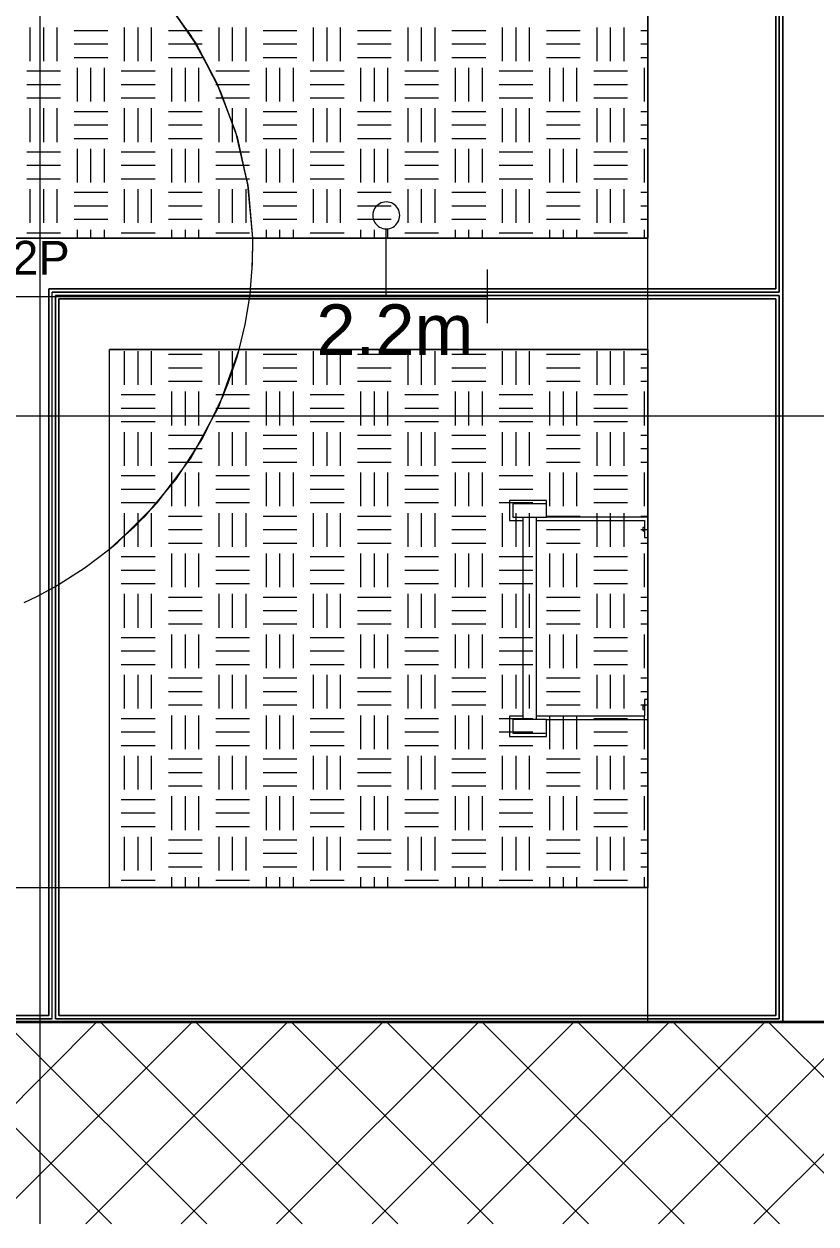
# Model space of a CAD drawing. Extents: x -1132 to 613, y -179 to 712.
# Drawn here: x -620.5 to -597.03, y -113.6 to -78.02 of the extents above; entities that cross this region are included whole.
import ezdxf
from ezdxf.lldxf.tags import DXFTag

# ---------------------------------------------------------------- set-up
doc = ezdxf.new("R2010")
doc.units = 0
doc.layers.get('0').update_dxf_attribs({"lineweight": 13})
for name, color, linetype, lineweight in [('A-DETL-____-HDLN', 7, '_Verdeckte Linien_', 9), ('A-FLOR-____-OTLN', 7, 'Continuous', 9), ('A-FLOR-____-OVHD', 7, 'Strichpunkt - Fein', 9), ('A-GENM-____-OTLN', 7, 'Continuous', 9), ('A-WALL-____-MCUT', 7, 'Continuous', 35), ('A-WALL-____-PATT', 7, 'Continuous', 35), ('M-EQPM-____-OTLN', 7, 'Continuous', 9), ('S-GRID-____-OTLN', 7, 'Continuous', 5), ('Vertikale Erschließung', 7, 'Continuous', 9)]:
    doc.layers.add(name, color=color, linetype=linetype, lineweight=lineweight)
for name, color, linetype, lineweight, true_color in [('EL01_VVV_Mass', 7, 'Continuous', 13, 0xb2b200), ('EL01_WAN_Leuchten', 7, 'Continuous', 13, 0x0080ff), ('EL01_WAN_Leuchtentyp', 7, 'Continuous', 13, 0x0099ff)]:
    doc.layers.add(name, color=color, linetype=linetype, lineweight=lineweight, true_color=true_color)
doc.styles.get("Standard").update_dxf_attribs({"font": 'arial.ttf'})
tags = doc.linetypes.add('_Rasterlinie_', pattern=[0.375, 0.2, -0.05, 0.075, -0.05]).pattern_tags.tags
tags[10:11] = [DXFTag(74, 4), DXFTag(75, 0), DXFTag(340, '0'), DXFTag(46, 1.0), DXFTag(50, 0.0), DXFTag(44, 0.0), DXFTag(45, 0.0)]
tags[8:9] = [DXFTag(74, 4), DXFTag(75, 0), DXFTag(340, '0'), DXFTag(46, 1.0), DXFTag(50, 0.0), DXFTag(44, 0.0), DXFTag(45, 0.0)]
tags[6:7] = [DXFTag(74, 4), DXFTag(75, 0), DXFTag(340, '0'), DXFTag(46, 1.0), DXFTag(50, 0.0), DXFTag(44, 0.0), DXFTag(45, 0.0)]
tags[4:5] = [DXFTag(74, 4), DXFTag(75, 0), DXFTag(340, '0'), DXFTag(46, 1.0), DXFTag(50, 0.0), DXFTag(44, 0.0), DXFTag(45, 0.0)]
tags = doc.linetypes.add('_Verdeckte Linien_', pattern=[0.15, 0.1, -0.05]).pattern_tags.tags
tags[6:7] = [DXFTag(74, 4), DXFTag(75, 0), DXFTag(340, '0'), DXFTag(46, 1.0), DXFTag(50, 0.0), DXFTag(44, 0.0), DXFTag(45, 0.0)]
tags[4:5] = [DXFTag(74, 4), DXFTag(75, 0), DXFTag(340, '0'), DXFTag(46, 1.0), DXFTag(50, 0.0), DXFTag(44, 0.0), DXFTag(45, 0.0)]
tags = doc.linetypes.add('Strichpunkt - Fein', pattern=[0.2, 0.1, -0.05, 0, -0.05]).pattern_tags.tags
tags[10:11] = [DXFTag(74, 4), DXFTag(75, 0), DXFTag(340, '0'), DXFTag(46, 1.0), DXFTag(50, 0.0), DXFTag(44, 0.0), DXFTag(45, 0.0)]
tags[8:9] = [DXFTag(74, 4), DXFTag(75, 0), DXFTag(340, '0'), DXFTag(46, 1.0), DXFTag(50, 0.0), DXFTag(44, 0.0), DXFTag(45, 0.0)]
tags[6:7] = [DXFTag(74, 4), DXFTag(75, 0), DXFTag(340, '0'), DXFTag(46, 1.0), DXFTag(50, 0.0), DXFTag(44, 0.0), DXFTag(45, 0.0)]
tags[4:5] = [DXFTag(74, 4), DXFTag(75, 0), DXFTag(340, '0'), DXFTag(46, 1.0), DXFTag(50, 0.0), DXFTag(44, 0.0), DXFTag(45, 0.0)]

# ---------------------------------------------------------------- blocks, each defined once
blk = doc.blocks.new('Referenz-A0UNPDE96I', base_point=(-1115.886, -117.372))
at = {"layer": 'A-DETL-____-HDLN', "color": 0, "linetype": '_Verdeckte Linien_', "ltscale": 0.13}
blk.add_line((-602.015, -107.622), (-602.015, -61.622), dxfattribs=at)
at = {"layer": 'A-FLOR-____-OTLN', "color": 0, "linetype": 'Continuous', "ltscale": 0.13}
for p, q in [((-598.015, -57.622), (-598.015, -107.622)), ((-602.015, -103.622), (-602.015, -61.622)), ((-648.015, -103.622), (-602.015, -103.622))]:
    blk.add_line(p, q, dxfattribs=at)
at = {"layer": 'A-FLOR-____-OVHD', "color": 0, "linetype": 'Strichpunkt - Fein', "ltscale": 0.13}
blk.add_line((-231.115, -107.622), (-995.015, -107.622), dxfattribs=at)
at = {"layer": 'A-GENM-____-OTLN', "color": 0, "linetype": 'Continuous', "ltscale": 0.13}
for p, q in [((-598.015, -107.622), (-598.015, -57.622)), ((-598.215, -57.822), (-598.215, -85.872)), ((-598.215, -85.872), (-598.215, -57.822)), ((-598.115, -57.722), (-598.115, -85.972)), ((-598.115, -85.972), (-598.115, -57.722)), ((-602.015, -61.622), (-602.015, -84.372)), ((-602.015, -84.372), (-602.015, -61.622)), ((-620.315, -79.122), (-620.315, -78.122)), ((-619.915, -79.122), (-619.915, -78.122)), ((-619.515, -79.122), (-619.515, -78.122)), ((-618.015, -78.222), (-619.015, -78.222)), ((-617.515, -79.122), (-617.515, -78.122)), ((-617.115, -79.122), (-617.115, -78.122)), ((-616.715, -79.122), (-616.715, -78.122)), ((-615.215, -78.222), (-616.215, -78.222)), ((-614.715, -79.122), (-614.715, -78.122)), ((-614.315, -79.122), (-614.315, -78.122)), ((-613.915, -79.122), (-613.915, -78.122)), ((-612.415, -78.222), (-613.415, -78.222)), ((-611.915, -79.122), (-611.915, -78.122)), ((-611.515, -79.122), (-611.515, -78.122)), ((-611.115, -79.122), (-611.115, -78.122)), ((-609.615, -78.222), (-610.615, -78.222)), ((-609.115, -79.122), (-609.115, -78.122)), ((-608.715, -79.122), (-608.715, -78.122)), ((-608.315, -79.122), (-608.315, -78.122)), ((-606.815, -78.222), (-607.815, -78.222)), ((-606.315, -79.122), (-606.315, -78.122)), ((-605.915, -79.122), (-605.915, -78.122)), ((-605.515, -79.122), (-605.515, -78.122)), ((-604.015, -78.222), (-605.015, -78.222)), ((-603.515, -79.122), (-603.515, -78.122)), ((-603.115, -79.122), (-603.115, -78.122)), ((-602.715, -79.122), (-602.715, -78.122)), ((-602.015, -78.222), (-602.215, -78.222)), ((-618.015, -78.622), (-619.015, -78.622)), ((-615.215, -78.622), (-616.215, -78.622)), ((-612.415, -78.622), (-613.415, -78.622)), ((-609.615, -78.622), (-610.615, -78.622)), ((-606.815, -78.622), (-607.815, -78.622)), ((-604.015, -78.622), (-605.015, -78.622)), ((-602.015, -78.622), (-602.215, -78.622)), ((-618.015, -79.022), (-619.015, -79.022)), ((-618.915, -80.322), (-618.915, -79.322)), ((-618.515, -80.322), (-618.515, -79.322)), ((-618.115, -80.322), (-618.115, -79.322)), ((-615.215, -79.022), (-616.215, -79.022)), ((-616.115, -80.322), (-616.115, -79.322)), ((-615.715, -80.322), (-615.715, -79.322)), ((-615.315, -80.322), (-615.315, -79.322)), ((-612.415, -79.022), (-613.415, -79.022)), ((-613.315, -80.322), (-613.315, -79.322)), ((-612.915, -80.322), (-612.915, -79.322)), ((-612.515, -80.322), (-612.515, -79.322)), ((-609.615, -79.022), (-610.615, -79.022)), ((-610.515, -80.322), (-610.515, -79.322)), ((-610.115, -80.322), (-610.115, -79.322)), ((-609.715, -80.322), (-609.715, -79.322)), ((-606.815, -79.022), (-607.815, -79.022)), ((-607.715, -80.322), (-607.715, -79.322)), ((-607.315, -80.322), (-607.315, -79.322)), ((-606.915, -80.322), (-606.915, -79.322)), ((-604.015, -79.022), (-605.015, -79.022)), ((-604.915, -80.322), (-604.915, -79.322)), ((-604.515, -80.322), (-604.515, -79.322)), ((-604.115, -80.322), (-604.115, -79.322)), ((-602.015, -79.022), (-602.215, -79.022)), ((-602.115, -80.322), (-602.115, -79.322)), ((-619.415, -79.422), (-620.415, -79.422)), ((-616.615, -79.422), (-617.615, -79.422)), ((-613.815, -79.422), (-614.815, -79.422)), ((-611.015, -79.422), (-612.015, -79.422)), ((-608.215, -79.422), (-609.215, -79.422)), ((-605.415, -79.422), (-606.415, -79.422)), ((-602.615, -79.422), (-603.615, -79.422)), ((-619.415, -79.822), (-620.415, -79.822)), ((-616.615, -79.822), (-617.615, -79.822)), ((-613.815, -79.822), (-614.815, -79.822)), ((-611.015, -79.822), (-612.015, -79.822)), ((-608.215, -79.822), (-609.215, -79.822)), ((-605.415, -79.822), (-606.415, -79.822)), ((-602.615, -79.822), (-603.615, -79.822)), ((-619.415, -80.222), (-620.415, -80.222)), ((-616.615, -80.222), (-617.615, -80.222)), ((-613.815, -80.222), (-614.815, -80.222)), ((-611.015, -80.222), (-612.015, -80.222)), ((-608.215, -80.222), (-609.215, -80.222)), ((-605.415, -80.222), (-606.415, -80.222)), ((-602.615, -80.222), (-603.615, -80.222)), ((-620.315, -81.522), (-620.315, -80.522)), ((-619.915, -81.522), (-619.915, -80.522)), ((-619.515, -81.522), (-619.515, -80.522)), ((-618.015, -80.622), (-619.015, -80.622)), ((-617.515, -81.522), (-617.515, -80.522)), ((-617.115, -81.522), (-617.115, -80.522)), ((-616.715, -81.522), (-616.715, -80.522)), ((-615.215, -80.622), (-616.215, -80.622)), ((-614.715, -81.522), (-614.715, -80.522)), ((-614.315, -81.522), (-614.315, -80.522)), ((-613.915, -81.522), (-613.915, -80.522)), ((-612.415, -80.622), (-613.415, -80.622)), ((-611.915, -81.522), (-611.915, -80.522)), ((-611.515, -81.522), (-611.515, -80.522)), ((-611.115, -81.522), (-611.115, -80.522)), ((-609.615, -80.622), (-610.615, -80.622)), ((-609.115, -81.522), (-609.115, -80.522)), ((-608.715, -81.522), (-608.715, -80.522)), ((-608.315, -81.522), (-608.315, -80.522)), ((-606.815, -80.622), (-607.815, -80.622)), ((-606.315, -81.522), (-606.315, -80.522)), ((-605.915, -81.522), (-605.915, -80.522)), ((-605.515, -81.522), (-605.515, -80.522)), ((-604.015, -80.622), (-605.015, -80.622)), ((-603.515, -81.522), (-603.515, -80.522)), ((-603.115, -81.522), (-603.115, -80.522)), ((-602.715, -81.522), (-602.715, -80.522)), ((-602.015, -80.622), (-602.215, -80.622)), ((-618.015, -81.022), (-619.015, -81.022)), ((-615.215, -81.022), (-616.215, -81.022)), ((-612.415, -81.022), (-613.415, -81.022)), ((-609.615, -81.022), (-610.615, -81.022)), ((-606.815, -81.022), (-607.815, -81.022)), ((-604.015, -81.022), (-605.015, -81.022)), ((-602.015, -81.022), (-602.215, -81.022)), ((-618.015, -81.422), (-619.015, -81.422)), ((-615.215, -81.422), (-616.215, -81.422)), ((-612.415, -81.422), (-613.415, -81.422)), ((-609.615, -81.422), (-610.615, -81.422)), ((-606.815, -81.422), (-607.815, -81.422)), ((-604.015, -81.422), (-605.015, -81.422)), ((-602.015, -81.422), (-602.215, -81.422)), ((-619.415, -81.822), (-620.415, -81.822)), ((-618.915, -82.722), (-618.915, -81.722)), ((-618.515, -82.722), (-618.515, -81.722)), ((-618.115, -82.722), (-618.115, -81.722)), ((-616.615, -81.822), (-617.615, -81.822)), ((-616.115, -82.722), (-616.115, -81.722)), ((-615.715, -82.722), (-615.715, -81.722)), ((-615.315, -82.722), (-615.315, -81.722)), ((-613.815, -81.822), (-614.815, -81.822)), ((-613.315, -82.722), (-613.315, -81.722)), ((-612.915, -82.722), (-612.915, -81.722)), ((-612.515, -82.722), (-612.515, -81.722)), ((-611.015, -81.822), (-612.015, -81.822)), ((-610.515, -82.722), (-610.515, -81.722)), ((-610.115, -82.722), (-610.115, -81.722)), ((-609.715, -82.722), (-609.715, -81.722)), ((-608.215, -81.822), (-609.215, -81.822)), ((-607.715, -82.722), (-607.715, -81.722)), ((-607.315, -82.722), (-607.315, -81.722)), ((-606.915, -82.722), (-606.915, -81.722)), ((-605.415, -81.822), (-606.415, -81.822)), ((-604.915, -82.722), (-604.915, -81.722)), ((-604.515, -82.722), (-604.515, -81.722)), ((-604.115, -82.722), (-604.115, -81.722)), ((-602.615, -81.822), (-603.615, -81.822)), ((-602.115, -82.722), (-602.115, -81.722)), ((-619.415, -82.222), (-620.415, -82.222)), ((-616.615, -82.222), (-617.615, -82.222)), ((-613.815, -82.222), (-614.815, -82.222)), ((-611.015, -82.222), (-612.015, -82.222)), ((-608.215, -82.222), (-609.215, -82.222)), ((-605.415, -82.222), (-606.415, -82.222)), ((-602.615, -82.222), (-603.615, -82.222)), ((-619.415, -82.622), (-620.415, -82.622)), ((-616.615, -82.622), (-617.615, -82.622)), ((-613.815, -82.622), (-614.815, -82.622)), ((-611.015, -82.622), (-612.015, -82.622)), ((-608.215, -82.622), (-609.215, -82.622)), ((-605.415, -82.622), (-606.415, -82.622)), ((-602.615, -82.622), (-603.615, -82.622)), ((-620.315, -83.922), (-620.315, -82.922)), ((-619.915, -83.922), (-619.915, -82.922)), ((-619.515, -83.922), (-619.515, -82.922)), ((-618.015, -83.022), (-619.015, -83.022)), ((-617.515, -83.922), (-617.515, -82.922)), ((-617.115, -83.922), (-617.115, -82.922)), ((-616.715, -83.922), (-616.715, -82.922)), ((-615.215, -83.022), (-616.215, -83.022)), ((-614.715, -83.922), (-614.715, -82.922)), ((-614.315, -83.922), (-614.315, -82.922)), ((-613.915, -83.922), (-613.915, -82.922)), ((-612.415, -83.022), (-613.415, -83.022)), ((-611.915, -83.922), (-611.915, -82.922)), ((-611.515, -83.922), (-611.515, -82.922)), ((-611.115, -83.922), (-611.115, -82.922)), ((-609.615, -83.022), (-610.615, -83.022)), ((-609.115, -83.922), (-609.115, -82.922)), ((-608.715, -83.922), (-608.715, -82.922)), ((-608.315, -83.922), (-608.315, -82.922)), ((-606.815, -83.022), (-607.815, -83.022)), ((-606.315, -83.922), (-606.315, -82.922)), ((-605.915, -83.922), (-605.915, -82.922)), ((-605.515, -83.922), (-605.515, -82.922)), ((-604.015, -83.022), (-605.015, -83.022)), ((-603.515, -83.922), (-603.515, -82.922)), ((-603.115, -83.922), (-603.115, -82.922)), ((-602.715, -83.922), (-602.715, -82.922)), ((-602.015, -83.022), (-602.215, -83.022)), ((-618.015, -83.422), (-619.015, -83.422)), ((-615.215, -83.422), (-616.215, -83.422)), ((-612.415, -83.422), (-613.415, -83.422)), ((-609.615, -83.422), (-610.615, -83.422)), ((-606.815, -83.422), (-607.815, -83.422)), ((-604.015, -83.422), (-605.015, -83.422)), ((-602.015, -83.422), (-602.215, -83.422)), ((-618.015, -83.822), (-619.015, -83.822)), ((-615.215, -83.822), (-616.215, -83.822)), ((-612.415, -83.822), (-613.415, -83.822)), ((-609.615, -83.822), (-610.615, -83.822)), ((-606.815, -83.822), (-607.815, -83.822)), ((-604.015, -83.822), (-605.015, -83.822)), ((-602.015, -83.822), (-602.215, -83.822)), ((-619.415, -84.222), (-620.415, -84.222)), ((-618.915, -84.372), (-618.915, -84.122)), ((-618.515, -84.372), (-618.515, -84.122)), ((-618.115, -84.372), (-618.115, -84.122)), ((-616.615, -84.222), (-617.615, -84.222)), ((-616.115, -84.372), (-616.115, -84.122)), ((-615.715, -84.372), (-615.715, -84.122)), ((-615.315, -84.372), (-615.315, -84.122)), ((-613.815, -84.222), (-614.815, -84.222)), ((-613.315, -84.372), (-613.315, -84.122)), ((-612.915, -84.372), (-612.915, -84.122)), ((-612.515, -84.372), (-612.515, -84.122)), ((-611.015, -84.222), (-612.015, -84.222)), ((-610.515, -84.372), (-610.515, -84.122)), ((-610.115, -84.372), (-610.115, -84.122)), ((-609.715, -84.372), (-609.715, -84.122)), ((-608.215, -84.222), (-609.215, -84.222)), ((-607.715, -84.372), (-607.715, -84.122)), ((-607.315, -84.372), (-607.315, -84.122)), ((-606.915, -84.372), (-606.915, -84.122)), ((-605.415, -84.222), (-606.415, -84.222)), ((-604.915, -84.372), (-604.915, -84.122)), ((-604.515, -84.372), (-604.515, -84.122)), ((-604.115, -84.372), (-604.115, -84.122)), ((-602.615, -84.222), (-603.615, -84.222)), ((-602.115, -84.372), (-602.115, -84.122)), ((-602.015, -84.372), (-621.265, -84.372)), ((-621.265, -84.372), (-602.015, -84.372)), ((-598.215, -85.872), (-619.765, -85.872)), ((-619.765, -85.872), (-619.765, -107.422)), ((-619.765, -107.422), (-619.765, -85.872)), ((-619.765, -85.872), (-598.215, -85.872)), ((-619.665, -107.522), (-619.665, -85.972)), ((-619.665, -107.522), (-619.665, -85.972)), ((-598.115, -85.972), (-619.665, -85.972)), ((-619.665, -85.972), (-598.115, -85.972)), ((-619.565, -86.072), (-619.565, -107.522)), ((-598.115, -86.072), (-619.565, -86.072)), ((-619.565, -107.522), (-619.565, -86.072)), ((-619.565, -86.072), (-598.115, -86.072)), ((-598.115, -86.072), (-598.115, -107.522)), ((-598.115, -107.522), (-598.115, -86.072)), ((-598.215, -86.172), (-619.465, -86.172)), ((-619.465, -86.172), (-619.465, -107.422)), ((-619.465, -107.422), (-619.465, -86.172)), ((-619.465, -86.172), (-598.215, -86.172)), ((-598.215, -107.422), (-598.215, -86.172)), ((-598.215, -86.172), (-598.215, -107.422)), ((-617.965, -103.622), (-617.965, -87.672)), ((-617.965, -103.622), (-617.965, -87.672)), ((-602.015, -87.672), (-617.965, -87.672)), ((-617.965, -87.672), (-602.015, -87.672)), ((-617.515, -88.722), (-617.515, -87.722)), ((-617.115, -88.722), (-617.115, -87.722)), ((-616.715, -88.722), (-616.715, -87.722)), ((-615.215, -87.822), (-616.215, -87.822)), ((-614.715, -88.722), (-614.715, -87.722)), ((-614.315, -88.722), (-614.315, -87.722)), ((-613.915, -88.722), (-613.915, -87.722)), ((-612.415, -87.822), (-613.415, -87.822)), ((-611.915, -88.722), (-611.915, -87.722)), ((-611.515, -88.722), (-611.515, -87.722)), ((-611.115, -88.722), (-611.115, -87.722)), ((-609.615, -87.822), (-610.615, -87.822)), ((-609.115, -88.722), (-609.115, -87.722)), ((-608.715, -88.722), (-608.715, -87.722)), ((-608.315, -88.722), (-608.315, -87.722)), ((-606.815, -87.822), (-607.815, -87.822)), ((-606.315, -88.722), (-606.315, -87.722)), ((-605.915, -88.722), (-605.915, -87.722)), ((-605.515, -88.722), (-605.515, -87.722)), ((-604.015, -87.822), (-605.015, -87.822)), ((-603.515, -88.722), (-603.515, -87.722)), ((-603.115, -88.722), (-603.115, -87.722)), ((-602.715, -88.722), (-602.715, -87.722)), ((-602.015, -87.822), (-602.215, -87.822)), ((-602.015, -87.672), (-602.015, -103.622)), ((-602.015, -103.622), (-602.015, -87.672)), ((-615.215, -88.222), (-616.215, -88.222)), ((-612.415, -88.222), (-613.415, -88.222)), ((-609.615, -88.222), (-610.615, -88.222)), ((-606.815, -88.222), (-607.815, -88.222)), ((-604.015, -88.222), (-605.015, -88.222)), ((-602.015, -88.222), (-602.215, -88.222)), ((-615.215, -88.622), (-616.215, -88.622)), ((-616.115, -89.922), (-616.115, -88.922)), ((-615.715, -89.922), (-615.715, -88.922)), ((-615.315, -89.922), (-615.315, -88.922)), ((-612.415, -88.622), (-613.415, -88.622)), ((-613.315, -89.922), (-613.315, -88.922)), ((-612.915, -89.922), (-612.915, -88.922)), ((-612.515, -89.922), (-612.515, -88.922)), ((-609.615, -88.622), (-610.615, -88.622)), ((-610.515, -89.922), (-610.515, -88.922)), ((-610.115, -89.922), (-610.115, -88.922)), ((-609.715, -89.922), (-609.715, -88.922)), ((-606.815, -88.622), (-607.815, -88.622)), ((-607.715, -89.922), (-607.715, -88.922)), ((-607.315, -89.922), (-607.315, -88.922)), ((-606.915, -89.922), (-606.915, -88.922)), ((-604.015, -88.622), (-605.015, -88.622)), ((-604.915, -89.922), (-604.915, -88.922)), ((-604.515, -89.922), (-604.515, -88.922)), ((-604.115, -89.922), (-604.115, -88.922)), ((-602.015, -88.622), (-602.215, -88.622)), ((-602.115, -89.922), (-602.115, -88.922)), ((-616.615, -89.022), (-617.615, -89.022)), ((-613.815, -89.022), (-614.815, -89.022)), ((-611.015, -89.022), (-612.015, -89.022)), ((-608.215, -89.022), (-609.215, -89.022)), ((-605.415, -89.022), (-606.415, -89.022)), ((-602.615, -89.022), (-603.615, -89.022)), ((-616.615, -89.422), (-617.615, -89.422)), ((-613.815, -89.422), (-614.815, -89.422)), ((-611.015, -89.422), (-612.015, -89.422)), ((-608.215, -89.422), (-609.215, -89.422)), ((-605.415, -89.422), (-606.415, -89.422)), ((-602.615, -89.422), (-603.615, -89.422)), ((-616.615, -89.822), (-617.615, -89.822)), ((-613.815, -89.822), (-614.815, -89.822)), ((-611.015, -89.822), (-612.015, -89.822)), ((-608.215, -89.822), (-609.215, -89.822)), ((-605.415, -89.822), (-606.415, -89.822)), ((-602.615, -89.822), (-603.615, -89.822)), ((-617.515, -91.122), (-617.515, -90.122)), ((-617.115, -91.122), (-617.115, -90.122)), ((-616.715, -91.122), (-616.715, -90.122)), ((-615.215, -90.222), (-616.215, -90.222)), ((-614.715, -91.122), (-614.715, -90.122)), ((-614.315, -91.122), (-614.315, -90.122)), ((-613.915, -91.122), (-613.915, -90.122)), ((-612.415, -90.222), (-613.415, -90.222)), ((-611.915, -91.122), (-611.915, -90.122)), ((-611.515, -91.122), (-611.515, -90.122)), ((-611.115, -91.122), (-611.115, -90.122)), ((-609.615, -90.222), (-610.615, -90.222)), ((-609.115, -91.122), (-609.115, -90.122)), ((-608.715, -91.122), (-608.715, -90.122)), ((-608.315, -91.122), (-608.315, -90.122)), ((-606.815, -90.222), (-607.815, -90.222)), ((-606.315, -91.122), (-606.315, -90.122)), ((-605.915, -91.122), (-605.915, -90.122)), ((-605.515, -91.122), (-605.515, -90.122)), ((-604.015, -90.222), (-605.015, -90.222)), ((-603.515, -91.122), (-603.515, -90.122)), ((-603.115, -91.122), (-603.115, -90.122)), ((-602.715, -91.122), (-602.715, -90.122)), ((-602.015, -90.222), (-602.215, -90.222)), ((-615.215, -90.622), (-616.215, -90.622)), ((-612.415, -90.622), (-613.415, -90.622)), ((-609.615, -90.622), (-610.615, -90.622)), ((-606.815, -90.622), (-607.815, -90.622)), ((-604.015, -90.622), (-605.015, -90.622)), ((-602.015, -90.622), (-602.215, -90.622)), ((-615.215, -91.022), (-616.215, -91.022)), ((-612.415, -91.022), (-613.415, -91.022)), ((-609.615, -91.022), (-610.615, -91.022)), ((-606.815, -91.022), (-607.815, -91.022)), ((-604.015, -91.022), (-605.015, -91.022)), ((-602.015, -91.022), (-602.215, -91.022)), ((-616.615, -91.422), (-617.615, -91.422)), ((-616.115, -92.322), (-616.115, -91.322)), ((-615.715, -92.322), (-615.715, -91.322)), ((-615.315, -92.322), (-615.315, -91.322)), ((-613.815, -91.422), (-614.815, -91.422)), ((-613.315, -92.322), (-613.315, -91.322)), ((-612.915, -92.322), (-612.915, -91.322)), ((-612.515, -92.322), (-612.515, -91.322)), ((-611.015, -91.422), (-612.015, -91.422)), ((-610.515, -92.322), (-610.515, -91.322)), ((-610.115, -92.322), (-610.115, -91.322)), ((-609.715, -92.322), (-609.715, -91.322)), ((-608.215, -91.422), (-609.215, -91.422)), ((-607.715, -92.322), (-607.715, -91.322)), ((-607.315, -92.322), (-607.315, -91.322)), ((-606.915, -92.322), (-606.915, -91.322)), ((-605.415, -91.422), (-606.415, -91.422)), ((-604.915, -92.322), (-604.915, -91.322)), ((-604.515, -92.322), (-604.515, -91.322)), ((-604.115, -92.322), (-604.115, -91.322)), ((-602.615, -91.422), (-603.615, -91.422)), ((-602.115, -92.322), (-602.115, -91.322)), ((-616.615, -91.822), (-617.615, -91.822)), ((-613.815, -91.822), (-614.815, -91.822)), ((-611.015, -91.822), (-612.015, -91.822)), ((-608.215, -91.822), (-609.215, -91.822)), ((-605.415, -91.822), (-606.415, -91.822)), ((-602.615, -91.822), (-603.615, -91.822)), ((-616.615, -92.222), (-617.615, -92.222)), ((-613.815, -92.222), (-614.815, -92.222)), ((-611.015, -92.222), (-612.015, -92.222)), ((-608.215, -92.222), (-609.215, -92.222)), ((-605.415, -92.222), (-606.415, -92.222)), ((-602.615, -92.222), (-603.615, -92.222)), ((-617.515, -93.522), (-617.515, -92.522)), ((-617.115, -93.522), (-617.115, -92.522)), ((-616.715, -93.522), (-616.715, -92.522)), ((-615.215, -92.622), (-616.215, -92.622)), ((-614.715, -93.522), (-614.715, -92.522)), ((-614.315, -93.522), (-614.315, -92.522)), ((-613.915, -93.522), (-613.915, -92.522)), ((-612.415, -92.622), (-613.415, -92.622)), ((-611.915, -93.522), (-611.915, -92.522)), ((-611.515, -93.522), (-611.515, -92.522)), ((-611.115, -93.522), (-611.115, -92.522)), ((-609.615, -92.622), (-610.615, -92.622)), ((-609.115, -93.522), (-609.115, -92.522)), ((-608.715, -93.522), (-608.715, -92.522)), ((-608.315, -93.522), (-608.315, -92.522)), ((-606.815, -92.622), (-607.815, -92.622)), ((-606.315, -93.522), (-606.315, -92.522)), ((-605.915, -93.522), (-605.915, -92.522)), ((-605.515, -93.522), (-605.515, -92.522)), ((-604.015, -92.622), (-605.015, -92.622)), ((-603.515, -93.522), (-603.515, -92.522)), ((-603.115, -93.522), (-603.115, -92.522)), ((-602.715, -93.522), (-602.715, -92.522)), ((-602.015, -92.622), (-602.215, -92.622)), ((-615.215, -93.022), (-616.215, -93.022)), ((-612.415, -93.022), (-613.415, -93.022)), ((-609.615, -93.022), (-610.615, -93.022)), ((-606.815, -93.022), (-607.815, -93.022)), ((-604.015, -93.022), (-605.015, -93.022)), ((-602.015, -93.022), (-602.215, -93.022)), ((-615.215, -93.422), (-616.215, -93.422)), ((-612.415, -93.422), (-613.415, -93.422)), ((-609.615, -93.422), (-610.615, -93.422)), ((-606.815, -93.422), (-607.815, -93.422)), ((-604.015, -93.422), (-605.015, -93.422)), ((-602.015, -93.422), (-602.215, -93.422)), ((-616.615, -93.822), (-617.615, -93.822)), ((-616.115, -94.722), (-616.115, -93.722)), ((-615.715, -94.722), (-615.715, -93.722)), ((-615.315, -94.722), (-615.315, -93.722)), ((-613.815, -93.822), (-614.815, -93.822)), ((-613.315, -94.722), (-613.315, -93.722)), ((-612.915, -94.722), (-612.915, -93.722)), ((-612.515, -94.722), (-612.515, -93.722)), ((-611.015, -93.822), (-612.015, -93.822)), ((-610.515, -94.722), (-610.515, -93.722)), ((-610.115, -94.722), (-610.115, -93.722)), ((-609.715, -94.722), (-609.715, -93.722)), ((-608.215, -93.822), (-609.215, -93.822)), ((-607.715, -94.722), (-607.715, -93.722)), ((-607.315, -94.722), (-607.315, -93.722)), ((-606.915, -94.722), (-606.915, -93.722)), ((-605.415, -93.822), (-606.415, -93.822)), ((-604.915, -94.722), (-604.915, -93.722)), ((-604.515, -94.722), (-604.515, -93.722)), ((-604.115, -94.722), (-604.115, -93.722)), ((-602.615, -93.822), (-603.615, -93.822)), ((-602.115, -94.722), (-602.115, -93.722)), ((-616.615, -94.222), (-617.615, -94.222)), ((-613.815, -94.222), (-614.815, -94.222)), ((-611.015, -94.222), (-612.015, -94.222)), ((-608.215, -94.222), (-609.215, -94.222)), ((-605.415, -94.222), (-606.415, -94.222)), ((-602.615, -94.222), (-603.615, -94.222)), ((-616.615, -94.622), (-617.615, -94.622)), ((-613.815, -94.622), (-614.815, -94.622)), ((-611.015, -94.622), (-612.015, -94.622)), ((-608.215, -94.622), (-609.215, -94.622)), ((-605.415, -94.622), (-606.415, -94.622)), ((-602.615, -94.622), (-603.615, -94.622)), ((-617.515, -95.922), (-617.515, -94.922)), ((-617.115, -95.922), (-617.115, -94.922)), ((-616.715, -95.922), (-616.715, -94.922)), ((-614.715, -95.922), (-614.715, -94.922)), ((-614.315, -95.922), (-614.315, -94.922)), ((-613.915, -95.922), (-613.915, -94.922)), ((-611.915, -95.922), (-611.915, -94.922)), ((-611.515, -95.922), (-611.515, -94.922)), ((-611.115, -95.922), (-611.115, -94.922)), ((-609.115, -95.922), (-609.115, -94.922)), ((-608.715, -95.922), (-608.715, -94.922)), ((-608.315, -95.922), (-608.315, -94.922)), ((-606.315, -95.922), (-606.315, -94.922)), ((-605.915, -95.922), (-605.915, -94.922)), ((-605.515, -95.922), (-605.515, -94.922)), ((-603.515, -95.922), (-603.515, -94.922)), ((-603.115, -95.922), (-603.115, -94.922)), ((-602.715, -95.922), (-602.715, -94.922)), ((-615.215, -95.022), (-616.215, -95.022)), ((-612.415, -95.022), (-613.415, -95.022)), ((-609.615, -95.022), (-610.615, -95.022)), ((-606.815, -95.022), (-607.815, -95.022)), ((-604.015, -95.022), (-605.015, -95.022)), ((-602.015, -95.022), (-602.215, -95.022)), ((-615.215, -95.422), (-616.215, -95.422)), ((-612.415, -95.422), (-613.415, -95.422)), ((-609.615, -95.422), (-610.615, -95.422)), ((-606.815, -95.422), (-607.815, -95.422)), ((-604.015, -95.422), (-605.015, -95.422)), ((-602.015, -95.422), (-602.215, -95.422)), ((-615.215, -95.822), (-616.215, -95.822)), ((-612.415, -95.822), (-613.415, -95.822)), ((-609.615, -95.822), (-610.615, -95.822)), ((-606.815, -95.822), (-607.815, -95.822)), ((-604.015, -95.822), (-605.015, -95.822)), ((-602.015, -95.822), (-602.215, -95.822)), ((-616.615, -96.222), (-617.615, -96.222)), ((-616.115, -97.122), (-616.115, -96.122)), ((-615.715, -97.122), (-615.715, -96.122)), ((-615.315, -97.122), (-615.315, -96.122)), ((-613.815, -96.222), (-614.815, -96.222)), ((-613.315, -97.122), (-613.315, -96.122)), ((-612.915, -97.122), (-612.915, -96.122)), ((-612.515, -97.122), (-612.515, -96.122)), ((-611.015, -96.222), (-612.015, -96.222)), ((-610.515, -97.122), (-610.515, -96.122)), ((-610.115, -97.122), (-610.115, -96.122)), ((-609.715, -97.122), (-609.715, -96.122)), ((-608.215, -96.222), (-609.215, -96.222)), ((-607.715, -97.122), (-607.715, -96.122)), ((-607.315, -97.122), (-607.315, -96.122)), ((-606.915, -97.122), (-606.915, -96.122)), ((-605.415, -96.222), (-606.415, -96.222)), ((-604.915, -97.122), (-604.915, -96.122)), ((-604.515, -97.122), (-604.515, -96.122)), ((-604.115, -97.122), (-604.115, -96.122)), ((-602.615, -96.222), (-603.615, -96.222)), ((-602.115, -97.122), (-602.115, -96.122)), ((-616.615, -96.622), (-617.615, -96.622)), ((-613.815, -96.622), (-614.815, -96.622)), ((-611.015, -96.622), (-612.015, -96.622)), ((-608.215, -96.622), (-609.215, -96.622)), ((-605.415, -96.622), (-606.415, -96.622)), ((-602.615, -96.622), (-603.615, -96.622)), ((-616.615, -97.022), (-617.615, -97.022)), ((-613.815, -97.022), (-614.815, -97.022)), ((-611.015, -97.022), (-612.015, -97.022)), ((-608.215, -97.022), (-609.215, -97.022)), ((-605.415, -97.022), (-606.415, -97.022)), ((-602.615, -97.022), (-603.615, -97.022)), ((-617.515, -98.322), (-617.515, -97.322)), ((-617.115, -98.322), (-617.115, -97.322)), ((-616.715, -98.322), (-616.715, -97.322)), ((-615.215, -97.422), (-616.215, -97.422)), ((-614.715, -98.322), (-614.715, -97.322)), ((-614.315, -98.322), (-614.315, -97.322)), ((-613.915, -98.322), (-613.915, -97.322)), ((-612.415, -97.422), (-613.415, -97.422)), ((-611.915, -98.322), (-611.915, -97.322)), ((-611.515, -98.322), (-611.515, -97.322)), ((-611.115, -98.322), (-611.115, -97.322)), ((-609.615, -97.422), (-610.615, -97.422)), ((-609.115, -98.322), (-609.115, -97.322)), ((-608.715, -98.322), (-608.715, -97.322)), ((-608.315, -98.322), (-608.315, -97.322)), ((-606.815, -97.422), (-607.815, -97.422)), ((-606.315, -98.322), (-606.315, -97.322)), ((-605.915, -98.322), (-605.915, -97.322)), ((-605.515, -98.322), (-605.515, -97.322)), ((-604.015, -97.422), (-605.015, -97.422)), ((-603.515, -98.322), (-603.515, -97.322)), ((-603.115, -98.322), (-603.115, -97.322)), ((-602.715, -98.322), (-602.715, -97.322)), ((-602.015, -97.422), (-602.215, -97.422)), ((-615.215, -97.822), (-616.215, -97.822)), ((-612.415, -97.822), (-613.415, -97.822)), ((-609.615, -97.822), (-610.615, -97.822)), ((-606.815, -97.822), (-607.815, -97.822)), ((-604.015, -97.822), (-605.015, -97.822)), ((-602.015, -97.822), (-602.215, -97.822)), ((-615.215, -98.222), (-616.215, -98.222)), ((-616.115, -99.522), (-616.115, -98.522)), ((-615.715, -99.522), (-615.715, -98.522)), ((-615.315, -99.522), (-615.315, -98.522)), ((-612.415, -98.222), (-613.415, -98.222)), ((-613.315, -99.522), (-613.315, -98.522)), ((-612.915, -99.522), (-612.915, -98.522)), ((-612.515, -99.522), (-612.515, -98.522)), ((-609.615, -98.222), (-610.615, -98.222)), ((-610.515, -99.522), (-610.515, -98.522)), ((-610.115, -99.522), (-610.115, -98.522)), ((-609.715, -99.522), (-609.715, -98.522)), ((-606.815, -98.222), (-607.815, -98.222)), ((-607.715, -99.522), (-607.715, -98.522)), ((-607.315, -99.522), (-607.315, -98.522)), ((-606.915, -99.522), (-606.915, -98.522)), ((-604.015, -98.222), (-605.015, -98.222)), ((-604.915, -99.522), (-604.915, -98.522)), ((-604.515, -99.522), (-604.515, -98.522)), ((-604.115, -99.522), (-604.115, -98.522)), ((-602.015, -98.222), (-602.215, -98.222)), ((-602.115, -99.522), (-602.115, -98.522)), ((-616.615, -98.622), (-617.615, -98.622)), ((-613.815, -98.622), (-614.815, -98.622)), ((-611.015, -98.622), (-612.015, -98.622)), ((-608.215, -98.622), (-609.215, -98.622)), ((-605.415, -98.622), (-606.415, -98.622)), ((-602.615, -98.622), (-603.615, -98.622)), ((-616.615, -99.022), (-617.615, -99.022)), ((-613.815, -99.022), (-614.815, -99.022)), ((-611.015, -99.022), (-612.015, -99.022)), ((-608.215, -99.022), (-609.215, -99.022)), ((-605.415, -99.022), (-606.415, -99.022)), ((-602.615, -99.022), (-603.615, -99.022)), ((-616.615, -99.422), (-617.615, -99.422)), ((-613.815, -99.422), (-614.815, -99.422)), ((-611.015, -99.422), (-612.015, -99.422)), ((-608.215, -99.422), (-609.215, -99.422)), ((-605.415, -99.422), (-606.415, -99.422)), ((-602.615, -99.422), (-603.615, -99.422)), ((-617.515, -100.722), (-617.515, -99.722)), ((-617.115, -100.722), (-617.115, -99.722)), ((-616.715, -100.722), (-616.715, -99.722)), ((-615.215, -99.822), (-616.215, -99.822)), ((-614.715, -100.722), (-614.715, -99.722)), ((-614.315, -100.722), (-614.315, -99.722)), ((-613.915, -100.722), (-613.915, -99.722)), ((-612.415, -99.822), (-613.415, -99.822)), ((-611.915, -100.722), (-611.915, -99.722)), ((-611.515, -100.722), (-611.515, -99.722)), ((-611.115, -100.722), (-611.115, -99.722)), ((-609.615, -99.822), (-610.615, -99.822)), ((-609.115, -100.722), (-609.115, -99.722)), ((-608.715, -100.722), (-608.715, -99.722)), ((-608.315, -100.722), (-608.315, -99.722)), ((-606.815, -99.822), (-607.815, -99.822)), ((-606.315, -100.722), (-606.315, -99.722)), ((-605.915, -100.722), (-605.915, -99.722)), ((-605.515, -100.722), (-605.515, -99.722)), ((-604.015, -99.822), (-605.015, -99.822)), ((-603.515, -100.722), (-603.515, -99.722)), ((-603.115, -100.722), (-603.115, -99.722)), ((-602.715, -100.722), (-602.715, -99.722)), ((-602.015, -99.822), (-602.215, -99.822)), ((-615.215, -100.222), (-616.215, -100.222)), ((-612.415, -100.222), (-613.415, -100.222)), ((-609.615, -100.222), (-610.615, -100.222)), ((-606.815, -100.222), (-607.815, -100.222)), ((-604.015, -100.222), (-605.015, -100.222)), ((-602.015, -100.222), (-602.215, -100.222)), ((-615.215, -100.622), (-616.215, -100.622)), ((-612.415, -100.622), (-613.415, -100.622)), ((-609.615, -100.622), (-610.615, -100.622)), ((-606.815, -100.622), (-607.815, -100.622)), ((-604.015, -100.622), (-605.015, -100.622)), ((-602.015, -100.622), (-602.215, -100.622)), ((-616.615, -101.022), (-617.615, -101.022)), ((-616.115, -101.922), (-616.115, -100.922)), ((-615.715, -101.922), (-615.715, -100.922)), ((-615.315, -101.922), (-615.315, -100.922)), ((-613.815, -101.022), (-614.815, -101.022)), ((-613.315, -101.922), (-613.315, -100.922)), ((-612.915, -101.922), (-612.915, -100.922)), ((-612.515, -101.922), (-612.515, -100.922)), ((-611.015, -101.022), (-612.015, -101.022)), ((-610.515, -101.922), (-610.515, -100.922)), ((-610.115, -101.922), (-610.115, -100.922)), ((-609.715, -101.922), (-609.715, -100.922)), ((-608.215, -101.022), (-609.215, -101.022)), ((-607.715, -101.922), (-607.715, -100.922)), ((-607.315, -101.922), (-607.315, -100.922)), ((-606.915, -101.922), (-606.915, -100.922)), ((-605.415, -101.022), (-606.415, -101.022)), ((-604.915, -101.922), (-604.915, -100.922)), ((-604.515, -101.922), (-604.515, -100.922)), ((-604.115, -101.922), (-604.115, -100.922)), ((-602.615, -101.022), (-603.615, -101.022)), ((-602.115, -101.922), (-602.115, -100.922)), ((-616.615, -101.422), (-617.615, -101.422)), ((-613.815, -101.422), (-614.815, -101.422)), ((-611.015, -101.422), (-612.015, -101.422)), ((-608.215, -101.422), (-609.215, -101.422)), ((-605.415, -101.422), (-606.415, -101.422)), ((-602.615, -101.422), (-603.615, -101.422)), ((-616.615, -101.822), (-617.615, -101.822)), ((-613.815, -101.822), (-614.815, -101.822)), ((-611.015, -101.822), (-612.015, -101.822)), ((-608.215, -101.822), (-609.215, -101.822)), ((-605.415, -101.822), (-606.415, -101.822)), ((-602.615, -101.822), (-603.615, -101.822)), ((-617.515, -103.122), (-617.515, -102.122)), ((-617.115, -103.122), (-617.115, -102.122)), ((-616.715, -103.122), (-616.715, -102.122)), ((-615.215, -102.222), (-616.215, -102.222)), ((-614.715, -103.122), (-614.715, -102.122)), ((-614.315, -103.122), (-614.315, -102.122)), ((-613.915, -103.122), (-613.915, -102.122)), ((-612.415, -102.222), (-613.415, -102.222)), ((-611.915, -103.122), (-611.915, -102.122)), ((-611.515, -103.122), (-611.515, -102.122)), ((-611.115, -103.122), (-611.115, -102.122)), ((-609.615, -102.222), (-610.615, -102.222)), ((-609.115, -103.122), (-609.115, -102.122)), ((-608.715, -103.122), (-608.715, -102.122)), ((-608.315, -103.122), (-608.315, -102.122)), ((-606.815, -102.222), (-607.815, -102.222)), ((-606.315, -103.122), (-606.315, -102.122)), ((-605.915, -103.122), (-605.915, -102.122)), ((-605.515, -103.122), (-605.515, -102.122)), ((-604.015, -102.222), (-605.015, -102.222)), ((-603.515, -103.122), (-603.515, -102.122)), ((-603.115, -103.122), (-603.115, -102.122)), ((-602.715, -103.122), (-602.715, -102.122)), ((-602.015, -102.222), (-602.215, -102.222)), ((-615.215, -102.622), (-616.215, -102.622)), ((-612.415, -102.622), (-613.415, -102.622)), ((-609.615, -102.622), (-610.615, -102.622)), ((-606.815, -102.622), (-607.815, -102.622)), ((-604.015, -102.622), (-605.015, -102.622)), ((-602.015, -102.622), (-602.215, -102.622)), ((-615.215, -103.022), (-616.215, -103.022)), ((-612.415, -103.022), (-613.415, -103.022)), ((-609.615, -103.022), (-610.615, -103.022)), ((-606.815, -103.022), (-607.815, -103.022)), ((-604.015, -103.022), (-605.015, -103.022)), ((-602.015, -103.022), (-602.215, -103.022)), ((-616.615, -103.422), (-617.615, -103.422)), ((-616.115, -103.622), (-616.115, -103.322)), ((-615.715, -103.622), (-615.715, -103.322)), ((-615.315, -103.622), (-615.315, -103.322)), ((-613.815, -103.422), (-614.815, -103.422)), ((-613.315, -103.622), (-613.315, -103.322)), ((-612.915, -103.622), (-612.915, -103.322)), ((-612.515, -103.622), (-612.515, -103.322)), ((-611.015, -103.422), (-612.015, -103.422)), ((-610.515, -103.622), (-610.515, -103.322)), ((-610.115, -103.622), (-610.115, -103.322)), ((-609.715, -103.622), (-609.715, -103.322)), ((-608.215, -103.422), (-609.215, -103.422)), ((-607.715, -103.622), (-607.715, -103.322)), ((-607.315, -103.622), (-607.315, -103.322)), ((-606.915, -103.622), (-606.915, -103.322)), ((-605.415, -103.422), (-606.415, -103.422)), ((-604.915, -103.622), (-604.915, -103.322)), ((-604.515, -103.622), (-604.515, -103.322)), ((-604.115, -103.622), (-604.115, -103.322)), ((-602.615, -103.422), (-603.615, -103.422)), ((-602.115, -103.622), (-602.115, -103.322)), ((-602.015, -103.622), (-617.965, -103.622)), ((-617.965, -103.622), (-602.015, -103.622)), ((-619.765, -107.422), (-651.815, -107.422)), ((-651.815, -107.422), (-619.765, -107.422)), ((-619.465, -107.422), (-598.215, -107.422)), ((-598.215, -107.422), (-619.465, -107.422)), ((-619.665, -107.522), (-651.915, -107.522)), ((-651.915, -107.522), (-619.665, -107.522)), ((-598.115, -107.522), (-619.565, -107.522)), ((-619.565, -107.522), (-598.115, -107.522))]:
    blk.add_line(p, q, dxfattribs=at)
at = {"layer": 'A-WALL-____-MCUT', "color": 0, "linetype": 'Continuous', "ltscale": 0.35}
blk.add_line((-535.215, -107.622), (-654.315, -107.622), dxfattribs=at)
at = {"layer": 'A-WALL-____-PATT', "color": 0, "linetype": 'Continuous', "lineweight": 9, "ltscale": 0.13}
for p, q in [((-624.327, -113.603), (-618.346, -107.622)), ((-617.908, -113.603), (-623.889, -107.622)), ((-621.499, -113.603), (-615.517, -107.622)), ((-615.079, -113.603), (-621.061, -107.622)), ((-618.67, -113.603), (-612.689, -107.622)), ((-612.251, -113.603), (-618.232, -107.622)), ((-615.842, -113.603), (-609.86, -107.622)), ((-609.422, -113.603), (-615.404, -107.622)), ((-613.013, -113.603), (-607.032, -107.622)), ((-606.594, -113.603), (-612.575, -107.622)), ((-610.185, -113.603), (-604.203, -107.622)), ((-603.765, -113.603), (-609.747, -107.622)), ((-607.357, -113.603), (-601.375, -107.622)), ((-600.937, -113.603), (-606.919, -107.622)), ((-604.528, -113.603), (-598.547, -107.622)), ((-598.109, -113.603), (-604.09, -107.622)), ((-601.7, -113.603), (-595.718, -107.622)), ((-595.28, -113.603), (-601.262, -107.622)), ((-598.871, -113.603), (-592.89, -107.622)), ((-592.452, -113.603), (-598.433, -107.622))]:
    blk.add_line(p, q, dxfattribs=at)
at = {"layer": 'M-EQPM-____-OTLN', "color": 0, "linetype": 'Continuous', "ltscale": 0.13}
for p, q in [((-615.556, -78.35), (-616.429, -77.165)), ((-615.353, -78.677), (-616.202, -77.445)), ((-615.41, -78.584), (-616.196, -77.451)), ((-614.789, -79.746), (-615.556, -78.35)), ((-614.763, -79.803), (-615.41, -78.584)), ((-614.671, -80.009), (-615.353, -78.677)), ((-614.221, -81.233), (-614.789, -79.746)), ((-614.208, -81.273), (-614.763, -79.803)), ((-614.166, -81.418), (-614.671, -80.009)), ((-613.861, -82.785), (-614.221, -81.233)), ((-613.858, -82.805), (-614.208, -81.273)), ((-613.846, -82.88), (-614.166, -81.418)), ((-613.717, -84.371), (-613.861, -82.785)), ((-613.717, -84.371), (-613.858, -82.805)), ((-613.717, -84.371), (-613.846, -82.88)), ((-613.732, -85.249), (-613.715, -84.622)), ((-613.726, -85.123), (-613.717, -84.371)), ((-613.726, -85.123), (-613.717, -84.371)), ((-613.715, -84.496), (-613.717, -84.371)), ((-613.715, -84.622), (-613.715, -84.496)), ((-613.782, -85.873), (-613.726, -85.123)), ((-613.782, -85.873), (-613.726, -85.123)), ((-613.782, -85.873), (-613.732, -85.249)), ((-613.819, -86.172), (-613.8, -86.023)), ((-613.819, -86.172), (-613.8, -86.023)), ((-613.819, -86.172), (-613.8, -86.023)), ((-613.8, -86.023), (-613.782, -85.873)), ((-613.8, -86.023), (-613.782, -85.873)), ((-613.8, -86.023), (-613.782, -85.873)), ((-613.946, -86.929), (-613.819, -86.172)), ((-613.946, -86.929), (-613.819, -86.172)), ((-613.946, -86.929), (-613.819, -86.172)), ((-614.124, -87.675), (-613.946, -86.929)), ((-614.124, -87.675), (-613.946, -86.929)), ((-614.124, -87.675), (-613.946, -86.929)), ((-614.717, -89.339), (-614.124, -87.675)), ((-614.585, -89.029), (-614.124, -87.675)), ((-614.185, -87.89), (-614.154, -87.782)), ((-614.154, -87.782), (-614.124, -87.675)), ((-614.446, -88.676), (-614.185, -87.89)), ((-614.763, -89.441), (-614.446, -88.676)), ((-615.209, -90.316), (-614.585, -89.029)), ((-615.556, -90.893), (-614.717, -89.339)), ((-615.556, -90.893), (-614.763, -89.441)), ((-615.986, -91.517), (-615.209, -90.316)), ((-616.548, -92.218), (-615.556, -90.893)), ((-616.548, -92.218), (-615.556, -90.893)), ((-616.906, -92.613), (-615.986, -91.517)), ((-617.718, -93.388), (-616.548, -92.218)), ((-617.222, -92.932), (-616.548, -92.218)), ((-617.954, -93.587), (-616.906, -92.613)), ((-617.954, -93.587), (-617.222, -92.932)), ((-617.954, -93.587), (-617.835, -93.489)), ((-617.835, -93.489), (-617.718, -93.388)), ((-618.683, -94.139), (-617.954, -93.587)), ((-618.683, -94.139), (-617.954, -93.587)), ((-618.683, -94.139), (-617.954, -93.587)), ((-619.453, -94.632), (-618.683, -94.139)), ((-619.453, -94.632), (-618.683, -94.139)), ((-619.453, -94.632), (-618.683, -94.139)), ((-619.601, -94.717), (-619.453, -94.632)), ((-619.601, -94.717), (-619.453, -94.632)), ((-619.601, -94.717), (-619.453, -94.632)), ((-620.496, -95.173), (-620.12, -94.994)), ((-620.496, -95.173), (-620.12, -94.994)), ((-620.496, -95.173), (-620.12, -94.994)), ((-620.12, -94.994), (-619.75, -94.8)), ((-620.12, -94.994), (-619.75, -94.8)), ((-620.12, -94.994), (-619.75, -94.8)), ((-619.75, -94.8), (-619.601, -94.717)), ((-619.75, -94.8), (-619.601, -94.717)), ((-619.75, -94.8), (-619.601, -94.717))]:
    blk.add_line(p, q, dxfattribs=at)
at = {"layer": 'S-GRID-____-OTLN', "color": 0, "linetype": '_Rasterlinie_', "ltscale": 0.13}
blk.add_line((-620.015, -113.603), (-620.015, 631.478), dxfattribs=at)
at = {"layer": 'Vertikale Erschließung', "color": 0, "linetype": 'Continuous', "ltscale": 0.13}
for p, q in [((-605.015, -92.147), (-606.115, -92.147)), ((-606.115, -92.147), (-606.115, -92.747)), ((-605.015, -92.247), (-605.015, -92.147)), ((-606.015, -92.247), (-606.015, -92.647)), ((-605.015, -92.247), (-606.015, -92.247)), ((-605.015, -92.647), (-605.015, -92.247)), ((-606.115, -92.747), (-605.715, -92.747)), ((-606.015, -92.647), (-605.015, -92.647)), ((-605.715, -92.647), (-605.715, -98.647)), ((-605.315, -98.647), (-605.315, -92.647)), ((-605.315, -92.747), (-602.115, -92.747)), ((-602.015, -92.647), (-605.015, -92.647)), ((-602.115, -92.747), (-602.115, -93.247)), ((-602.115, -92.947), (-602.155, -92.947)), ((-602.155, -92.947), (-602.155, -92.972)), ((-602.155, -92.947), (-602.155, -92.953)), ((-602.115, -92.947), (-602.155, -92.947)), ((-602.155, -92.947), (-602.155, -92.948)), ((-602.155, -92.947), (-602.155, -92.953)), ((-602.155, -92.948), (-602.155, -92.972)), ((-602.155, -92.953), (-602.155, -92.972)), ((-602.155, -92.953), (-602.155, -92.961)), ((-602.155, -92.961), (-602.155, -92.972)), ((-602.155, -92.972), (-602.155, -93.032)), ((-602.155, -92.972), (-602.155, -92.984)), ((-602.155, -92.972), (-602.155, -93.01)), ((-602.155, -92.972), (-602.155, -92.984)), ((-602.155, -92.984), (-602.155, -92.997)), ((-602.155, -92.984), (-602.155, -93.022)), ((-602.155, -92.997), (-602.155, -93.032)), ((-602.155, -93.01), (-602.155, -93.022)), ((-602.155, -93.022), (-602.155, -93.032)), ((-602.155, -93.022), (-602.155, -93.045)), ((-602.155, -93.032), (-602.155, -93.04)), ((-602.155, -93.032), (-602.155, -93.045)), ((-602.155, -93.032), (-602.155, -93.04)), ((-602.155, -93.04), (-602.155, -93.045)), ((-602.155, -93.04), (-602.155, -93.047)), ((-602.155, -93.045), (-602.155, -93.047)), ((-602.155, -93.045), (-602.155, -93.047)), ((-602.155, -93.045), (-602.155, -93.047)), ((-602.155, -93.047), (-602.115, -93.047)), ((-602.155, -93.047), (-602.115, -93.047)), ((-602.115, -93.247), (-602.015, -93.247)), ((-602.015, -98.047), (-602.115, -98.047)), ((-602.115, -98.047), (-602.115, -98.547)), ((-605.715, -98.547), (-606.115, -98.547)), ((-606.115, -98.547), (-606.115, -99.147)), ((-602.115, -98.547), (-605.315, -98.547)), ((-602.115, -98.247), (-602.155, -98.247)), ((-602.155, -98.247), (-602.155, -98.248)), ((-602.155, -98.247), (-602.155, -98.248)), ((-602.115, -98.247), (-602.155, -98.247)), ((-602.155, -98.247), (-602.155, -98.253)), ((-602.155, -98.247), (-602.155, -98.248)), ((-602.155, -98.248), (-602.155, -98.272)), ((-602.155, -98.248), (-602.155, -98.253)), ((-602.155, -98.248), (-602.155, -98.272)), ((-602.155, -98.253), (-602.155, -98.284)), ((-602.155, -98.253), (-602.155, -98.261)), ((-602.155, -98.261), (-602.155, -98.272)), ((-602.155, -98.272), (-602.155, -98.31)), ((-602.155, -98.272), (-602.155, -98.31)), ((-602.155, -98.272), (-602.155, -98.31)), ((-602.155, -98.284), (-602.155, -98.322)), ((-602.155, -98.31), (-602.155, -98.34)), ((-602.155, -98.31), (-602.155, -98.332)), ((-602.155, -98.31), (-602.155, -98.322)), ((-602.155, -98.322), (-602.155, -98.345)), ((-602.155, -98.322), (-602.155, -98.332)), ((-602.155, -98.332), (-602.155, -98.347)), ((-602.155, -98.332), (-602.155, -98.34)), ((-602.155, -98.34), (-602.155, -98.345)), ((-602.155, -98.34), (-602.155, -98.347)), ((-602.155, -98.345), (-602.155, -98.347)), ((-602.155, -98.345), (-602.155, -98.347)), ((-602.155, -98.347), (-602.115, -98.347)), ((-602.155, -98.347), (-602.115, -98.347)), ((-605.015, -98.647), (-606.015, -98.647)), ((-606.015, -98.647), (-606.015, -99.047)), ((-605.015, -98.647), (-602.015, -98.647)), ((-605.015, -99.047), (-605.015, -98.647)), ((-606.115, -99.147), (-605.015, -99.147)), ((-606.015, -99.047), (-605.015, -99.047)), ((-605.015, -99.147), (-605.015, -99.047))]:
    blk.add_line(p, q, dxfattribs=at)
blk = doc.blocks.new('LED-Langfeldleuchte 37W-A0UNPFRB6I', base_point=(-636.763, -86.897))
at = {"color": 0, "lineweight": -2}
for p, q in [((-634.149, -83.593), (-634.159, -83.645)), ((-634.132, -83.544), (-634.149, -83.593)), ((-634.109, -83.497), (-634.132, -83.544)), ((-634.08, -83.453), (-634.109, -83.497)), ((-634.046, -83.414), (-634.08, -83.453)), ((-634.006, -83.379), (-634.046, -83.414)), ((-633.963, -83.35), (-634.006, -83.379)), ((-633.916, -83.327), (-633.963, -83.35)), ((-633.866, -83.31), (-633.916, -83.327)), ((-633.815, -83.3), (-633.866, -83.31)), ((-633.763, -83.297), (-633.815, -83.3)), ((-633.71, -83.3), (-633.763, -83.297)), ((-633.659, -83.31), (-633.71, -83.3)), ((-633.61, -83.327), (-633.659, -83.31)), ((-633.563, -83.35), (-633.61, -83.327)), ((-633.519, -83.379), (-633.563, -83.35)), ((-633.48, -83.414), (-633.519, -83.379)), ((-633.445, -83.453), (-633.48, -83.414)), ((-633.416, -83.497), (-633.445, -83.453)), ((-633.393, -83.544), (-633.416, -83.497)), ((-633.376, -83.593), (-633.393, -83.544)), ((-633.366, -83.645), (-633.376, -83.593)), ((-610.149, -83.593), (-610.159, -83.645)), ((-610.132, -83.544), (-610.149, -83.593)), ((-610.109, -83.497), (-610.132, -83.544)), ((-610.08, -83.453), (-610.109, -83.497)), ((-610.046, -83.414), (-610.08, -83.453)), ((-610.006, -83.379), (-610.046, -83.414)), ((-609.963, -83.35), (-610.006, -83.379)), ((-609.916, -83.327), (-609.963, -83.35)), ((-609.866, -83.31), (-609.916, -83.327)), ((-609.815, -83.3), (-609.866, -83.31)), ((-609.763, -83.297), (-609.815, -83.3)), ((-609.71, -83.3), (-609.763, -83.297)), ((-609.659, -83.31), (-609.71, -83.3)), ((-609.61, -83.327), (-609.659, -83.31)), ((-609.563, -83.35), (-609.61, -83.327)), ((-609.519, -83.379), (-609.563, -83.35)), ((-609.48, -83.414), (-609.519, -83.379)), ((-609.445, -83.453), (-609.48, -83.414)), ((-609.416, -83.497), (-609.445, -83.453)), ((-609.393, -83.544), (-609.416, -83.497)), ((-609.376, -83.593), (-609.393, -83.544)), ((-609.366, -83.645), (-609.376, -83.593)), ((-634.159, -83.645), (-634.163, -83.697)), ((-634.163, -83.697), (-634.159, -83.749)), ((-634.159, -83.749), (-634.149, -83.8)), ((-634.149, -83.8), (-634.132, -83.85)), ((-634.132, -83.85), (-634.109, -83.897)), ((-634.109, -83.897), (-634.08, -83.94)), ((-634.08, -83.94), (-634.046, -83.98)), ((-633.48, -83.98), (-633.445, -83.94)), ((-633.445, -83.94), (-633.416, -83.897)), ((-633.416, -83.897), (-633.393, -83.85)), ((-633.393, -83.85), (-633.376, -83.8)), ((-633.376, -83.8), (-633.366, -83.749)), ((-633.363, -83.697), (-633.366, -83.645)), ((-633.366, -83.749), (-633.363, -83.697)), ((-610.159, -83.645), (-610.163, -83.697)), ((-610.163, -83.697), (-610.159, -83.749)), ((-610.159, -83.749), (-610.149, -83.8)), ((-610.149, -83.8), (-610.132, -83.85)), ((-610.132, -83.85), (-610.109, -83.897)), ((-610.109, -83.897), (-610.08, -83.94)), ((-610.08, -83.94), (-610.046, -83.98)), ((-609.48, -83.98), (-609.445, -83.94)), ((-609.445, -83.94), (-609.416, -83.897)), ((-609.416, -83.897), (-609.393, -83.85)), ((-609.393, -83.85), (-609.376, -83.8)), ((-609.376, -83.8), (-609.366, -83.749)), ((-609.363, -83.697), (-609.366, -83.645)), ((-609.366, -83.749), (-609.363, -83.697)), ((-634.046, -83.98), (-634.006, -84.014)), ((-634.006, -84.014), (-633.963, -84.043)), ((-633.963, -84.043), (-633.916, -84.066)), ((-633.916, -84.066), (-633.866, -84.083)), ((-633.866, -84.083), (-633.815, -84.093)), ((-633.815, -84.093), (-633.763, -84.097)), ((-633.763, -84.097), (-633.71, -84.093)), ((-633.763, -86.097), (-633.763, -84.097)), ((-633.71, -84.093), (-633.659, -84.083)), ((-633.659, -84.083), (-633.61, -84.066)), ((-633.61, -84.066), (-633.563, -84.043)), ((-633.563, -84.043), (-633.519, -84.014)), ((-633.519, -84.014), (-633.48, -83.98)), ((-610.046, -83.98), (-610.006, -84.014)), ((-610.006, -84.014), (-609.963, -84.043)), ((-609.963, -84.043), (-609.916, -84.066)), ((-609.916, -84.066), (-609.866, -84.083)), ((-609.866, -84.083), (-609.815, -84.093)), ((-609.815, -84.093), (-609.763, -84.097)), ((-609.763, -84.097), (-609.71, -84.093)), ((-609.763, -86.097), (-609.763, -84.097)), ((-609.71, -84.093), (-609.659, -84.083)), ((-609.659, -84.083), (-609.61, -84.066)), ((-609.61, -84.066), (-609.563, -84.043)), ((-609.563, -84.043), (-609.519, -84.014)), ((-609.519, -84.014), (-609.48, -83.98)), ((-636.763, -86.897), (-636.763, -85.297)), ((-606.763, -86.897), (-606.763, -85.297)), ((-636.763, -86.097), (-606.763, -86.097))]:
    blk.add_line(p, q, dxfattribs=at)
blk = doc.blocks.new('Bemerkung 1-A0UNPFRD6I', base_point=(-624.344, -85.452))
at = {"color": 0, "lineweight": -2, "insert": (-624.344, -84.452), "char_height": 1, "attachment_point": 1}
blk.add_mtext('{\\fArial;Typ 02P}', dxfattribs=at)
blk = doc.blocks.new('Bauteilbeschriftung-A0UNPFRF6I', base_point=(-611.836, -87.835))
at = {"color": 0, "linetype": 'ByBlock', "lineweight": -2, "ltscale": 0.13, "insert": (-611.836, -86.335), "char_height": 1.5, "attachment_point": 1}
blk.add_mtext('{\\fArial;2.2m}', dxfattribs=at)
blk = doc.blocks.new('Maß-A0UNPFSB6I', base_point=(-622.176, -90.653))
at = {"color": 0, "lineweight": -2}
blk.add_line((-564.063, -89.653), (-621.763, -89.653), dxfattribs=at)

msp = doc.modelspace()

# ---------------------------------------------------------------- block references
at = {"color": 9, "lineweight": 25, "ltscale": 0.25, "true_color": 0xc0c0c0}
msp.add_blockref('Referenz-A0UNPDE96I', (-1115.886, -117.372), dxfattribs=at)
at = {"layer": 'EL01_VVV_Mass', "linetype": 'Continuous', "ltscale": 0.13}
msp.add_blockref('Maß-A0UNPFSB6I', (-622.176, -90.653), dxfattribs=at)
at = {"layer": 'EL01_WAN_Leuchten', "ltscale": 0.13}
for name, p in [('LED-Langfeldleuchte 37W-A0UNPFRB6I', (-636.763, -86.897)), ('Bauteilbeschriftung-A0UNPFRF6I', (-611.836, -87.835))]:
    msp.add_blockref(name, p, dxfattribs=at)
at = {"layer": 'EL01_WAN_Leuchtentyp', "ltscale": 0.13}
msp.add_blockref('Bemerkung 1-A0UNPFRD6I', (-624.344, -85.452), dxfattribs=at)

doc.saveas('drawing.dxf')
